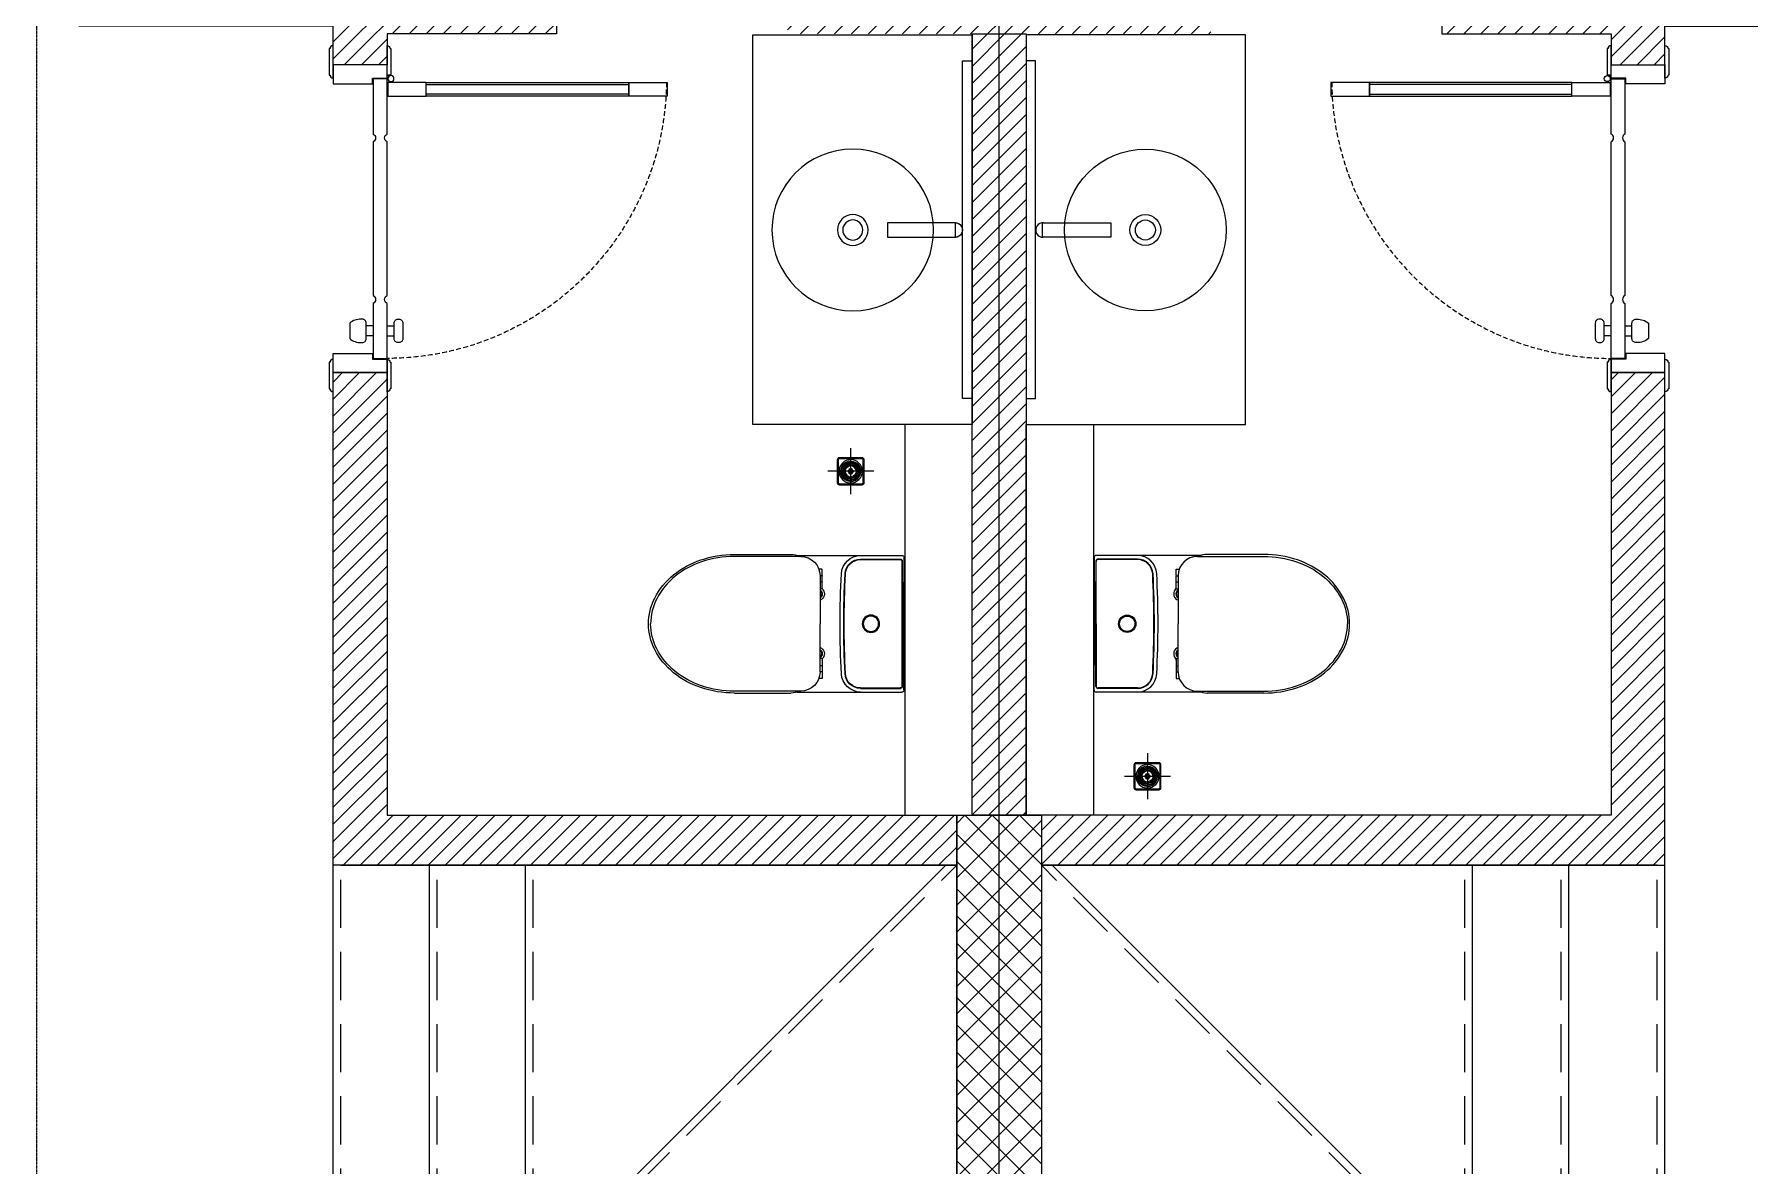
# Model space of a CAD drawing. Header units: millimetres. Extents: x 0 to 71617, y -15450 to 30894.
# Drawn here: x 42000 to 46457, y 24076 to 27016 of the extents above; entities that cross this region are included whole.
import ezdxf

# ---------------------------------------------------------------- set-up
doc = ezdxf.new("R2010")
doc.units = ezdxf.units.MM
for name, pattern in [('CENTER2', [1.125, 0.75, -0.125, 0.125, -0.125]), ('DASHED2', [0.375, 0.25, -0.125]), ('HIDDEN', [0.375, 0.25, -0.125]), ('HIDDEN2', [0.1875, 0.125, -0.0625])]:
    doc.linetypes.add(name, pattern=pattern)
for name, color, linetype, lineweight in [('axis', 40, 'CENTER2', 5), ('DIM2', 4, 'Continuous', 5), ('DOOR', 4, 'Continuous', 5), ('Floor Hatch', 149, 'Continuous', 5), ('Furniture', 36, 'Continuous', 5), ('Hatch', 8, 'Continuous', 5), ('LINE-DETAIL-SAKURA', 2, 'Continuous', 30), ('Sanitary', 141, 'Continuous', 5), ('Stairs', 7, 'Continuous', 15), ('Wall Brick', 5, 'Continuous', 15)]:
    doc.layers.add(name, color=color, linetype=linetype, lineweight=lineweight)
doc.layers.add('FLOORTILE', color=20, linetype='Continuous')
doc.layers.add('STAIR-097', color=97, linetype='Continuous')
pattern_1 = [(45, (-2110, -10510), (-22.097087, 22.097087), [])]

# ---------------------------------------------------------------- blocks, each defined once
blk = doc.blocks.new('A$C69C17493')
at = {"layer": 'Stairs', "ltscale": 0.001}
for points in [[(1.6, 0), (0, 0), (0, -2.35)], [(1.1283, -1.1), (0.0283, 0)], [(1.12, -1.1), (1.12, 0)], [(1.37, -1.1), (1.37, 0)], [(1.62, -1.1), (1.62, 0)], [(1.1, -1.08), (0, -1.08)], [(1.1, -2.1), (1.1, -1.1), (1.6, -1.1)], [(1.1, -1.33), (0, -1.33)], [(1.1, -1.58), (0, -1.58)], [(1.1, -1.83), (0, -1.83)], [(1.1, -2.08), (0, -2.08)]]:
    blk.add_lwpolyline(points, dxfattribs=at)
at = {"layer": 'Stairs', "linetype": 'HIDDEN2'}
for points in [[(1.1, -1.1), (0, 0)], [(1.1, -1.1), (1.1, 0)], [(1.35, -1.1), (1.35, 0)], [(1.6, -1.1), (1.6, 0)], [(1.1, -1.1), (0, -1.1)], [(1.1, -1.35), (0, -1.35)], [(1.1, -1.6), (0, -1.6)], [(1.1, -1.85), (0, -1.85)], [(1.1, -2.1), (0, -2.1)]]:
    blk.add_lwpolyline(points, dxfattribs=at)
at = {"layer": 'Stairs'}
for points in [[(1.6, 0), (1.62, 0)], [(1.6, -1.1), (1.62, -1.1)], [(1.1, -2.1), (0, -2.35)], [(1.1, -2.24), (0, -2.49)]]:
    blk.add_lwpolyline(points, dxfattribs=at)
at = {"layer": 'Stairs', "linetype": 'HIDDEN'}
for points in [[(2.35, -3.1), (1.1, -3.1), (1.1, -2.24)], [(1.1, -2.35), (0.616, -2.35)], [(0, -2.49), (0, -4.1), (2.35, -4.1)], [(1.1, -2.58), (0, -2.58)], [(1.1, -2.6), (0, -2.6)], [(1.1, -2.83), (0, -2.83)], [(1.1, -2.85), (0, -2.85)], [(1.1, -3.0731), (0, -4.0631)], [(1.1, -3.08), (0, -3.08)], [(1.1, -3.1), (0, -3.1)], [(1.1, -3.1), (0, -4.1)], [(1.08, -3.1), (1.08, -4.1)], [(1.1, -3.1), (1.1, -4.1)], [(1.33, -3.1), (1.33, -4.1)], [(1.35, -3.1), (1.35, -4.1)], [(1.58, -3.1), (1.58, -4.1)], [(1.6, -3.1), (1.6, -4.1)], [(1.83, -3.1), (1.83, -4.1)], [(1.85, -3.1), (1.85, -4.1)], [(2.08, -3.1), (2.08, -4.1)], [(2.1, -3.1), (2.1, -4.1)], [(2.33, -3.1), (2.33, -4.1)], [(2.35, -3.1), (2.35, -4.1)]]:
    blk.add_lwpolyline(points, dxfattribs=at)
at = {"layer": 'Stairs', "linetype": 'HIDDEN', "ltscale": 1000}
blk.add_lwpolyline([(1.1, -2.33), (0.704, -2.33)], dxfattribs=at)
blk = doc.blocks.new('GRIDLINE-GF')
at = {"layer": 'axis'}
for p, q in [((18800, -6362.2, -0.1), (18800, 12546.8, 0.1)), ((21300, -6362.2, -0.1), (21300, 12546.8))]:
    blk.add_line(p, q, dxfattribs=at)
blk = doc.blocks.new('WD1')
at = {"layer": 'DOOR', "lineweight": -2, "ltscale": 50}
for points in [[(35, 140), (-50, 140, -0.414201), (-42, 148), (-42, 150), (27, 150), (27, 148, -0.414176)], [(850, 140), (765, 140, -0.414201), (773, 148), (773, 150), (842, 150), (842, 148, -0.414176)], [(671.3, 97.1), (711.7, 97.1, -0.185244), (721.7, 67.1), (721.7, 64.2, -0.414214), (711.7, 54.2), (671.3, 54.2, -0.414214), (661.3, 64.2), (661.3, 67.1, -0.185244)], [(671.3, 97.1), (711.7, 97.1, -0.185244), (721.7, 67.1), (721.7, 64.2, -0.414214), (711.7, 54.2), (671.3, 54.2, -0.414214), (661.3, 64.2), (661.3, 67.1, -0.185244)], [(27, 0), (-50, 0, 0.414201), (-42, -8), (-42, -10), (27, -10)], [(34.7, -2.1, 0.066611), (35, 0), (27, 0), (27, 0), (27, 0), (27, -8, 0.040249), (28.3, -7.9, -0.293982)], [(37, 36), (86, 36), (180, 36, 0.633815), (200, 36), (600, 36, 0.633815), (620, 36), (763, 36), (763, 0), (758, 0), (620, 0, 0.633815), (600, 0), (200, 0, 0.633815), (180, 0), (37, 0)], [(850, 0), (765, 0, 0.414201), (773, -8), (773, -10), (842, -10), (842, -8, 0.414176)], [(671.3, -41.1), (711.7, -41.1, 0.414214), (721.7, -31.1), (721.7, -28.2, 0.414214), (711.7, -18.2), (671.3, -18.2, 0.414214), (661.3, -28.2), (661.3, -31.1, 0.414214)], [(671.3, -41.1), (711.7, -41.1, 0.414214), (721.7, -31.1), (721.7, -28.2, 0.414214), (711.7, -18.2), (671.3, -18.2, 0.414214), (661.3, -28.2), (661.3, -31.1, 0.414214)]]:
    blk.add_lwpolyline(points, format="xyb", close=True, dxfattribs=at)
for points in [[(35, 0), (0, 0), (0, 140), (50, 140), (50, 38), (35, 38), (35, 0)], [(765, 0), (800, 0), (800, 140), (750, 140), (750, 38), (765, 38), (765, 0)], [(678.8, 36), (678.8, 54.2)], [(678.8, 36), (678.8, 54.2)], [(704.2, 36), (704.2, 54.2)], [(678.8, 0), (678.8, -18.2)], [(704.2, 0), (704.2, -18.2)], [(704.2, 0), (704.2, -18.2)]]:
    blk.add_lwpolyline(points, dxfattribs=at)
for points in [[(82, -102), (46, -102), (46, -2), (82, -2)], [(82, -628), (82, -102), (46, -102), (46, -628)], [(76.8, -628), (76.8, -102), (51.2, -102), (51.2, -628)], [(82, -628), (46, -628), (46, -728), (82, -728)]]:
    blk.add_lwpolyline(points, close=True, dxfattribs=at)
blk.add_circle((36, -10), 8, dxfattribs=at)
at = {"layer": 'DOOR', "linetype": 'DASHED2', "lineweight": -2, "ltscale": 50}
blk.add_arc((37, 0), 726, 270.7103, 0, dxfattribs=at)
blk = doc.blocks.new('blk-C17027-TOP')
at = {"layer": 'Sanitary'}
for p, q in [((-0.1724, 0), (0, 0)), ((0.1724, 0), (0, 0)), ((-0.1774, -0.1127), (-0.1774, -0.005)), ((-0.1679, -0.1127), (-0.1679, -0.0095)), ((-0.1668, -0.1127), (-0.1668, -0.01)), ((-0.1629, -0.0045), (0, -0.0045)), ((0, -0.005), (-0.1618, -0.005)), ((-0.105, -0.0014), (-0.11, -0.005)), ((0, -0.0014), (-0.105, -0.0014)), ((-0.105, -0.0014), (-0.1014, -0.005)), ((0, -0.0014), (0.105, -0.0014)), ((0.1629, -0.0045), (0, -0.0045)), ((0, -0.005), (0.1618, -0.005)), ((0.105, -0.0014), (0.1014, -0.005)), ((0.105, -0.0014), (0.11, -0.005)), ((0.1668, -0.1127), (0.1668, -0.01)), ((0.1679, -0.1127), (0.1679, -0.0095)), ((0.1774, -0.1127), (0.1774, -0.005)), ((-0.1774, -0.278), (-0.1774, -0.1056)), ((0.1774, -0.278), (0.1774, -0.1056)), ((-0.142, -0.2132), (-0.142, -0.2211)), ((-0.125, -0.2127), (-0.1415, -0.2127)), ((-0.125, -0.2182), (0, -0.2182)), ((-0.1245, -0.2132), (-0.1245, -0.2182)), ((-0.107, -0.2127), (-0.124, -0.2127)), ((-0.1093, -0.2137), (-0.1093, -0.2182)), ((-0.0915, -0.2127), (-0.1083, -0.2127)), ((-0.0905, -0.2137), (-0.0905, -0.2182)), ((0.125, -0.2182), (0, -0.2182)), ((0.0905, -0.2137), (0.0905, -0.2182)), ((0.0915, -0.2127), (0.1083, -0.2127)), ((0.107, -0.2127), (0.124, -0.2127)), ((0.1093, -0.2137), (0.1093, -0.2182)), ((0.1245, -0.2132), (0.1245, -0.2182)), ((0.125, -0.2127), (0.1415, -0.2127)), ((0.142, -0.2132), (0.142, -0.2211)), ((-0.18, -0.4407), (-0.18, -0.2937)), ((-0.175, -0.2682), (-0.175, -0.4407)), ((0.175, -0.2682), (0.175, -0.4407)), ((0.18, -0.4407), (0.18, -0.2937))]:
    blk.add_line(p, q, dxfattribs=at)
for points in [[(-0.18, -0.4407, 0.08084), (-0.1658, -0.5281, 0.089347), (-0.1273, -0.5984, 0.104774), (-0.0668, -0.6476, 0.119089), (0, -0.6637, 0.119089)], [(-0.175, -0.4407, 0.08062), (-0.1612, -0.5259, 0.089209), (-0.1237, -0.5945, 0.104834), (-0.065, -0.6424, 0.11939), (0, -0.6582, 0.11939)], [(0, -0.6637, 0.119089), (0.0668, -0.6476, 0.104774), (0.1273, -0.5984, 0.089347), (0.1658, -0.5281, 0.08084), (0.18, -0.4407, 0.08084)], [(0.175, -0.4407, -0.08062), (0.1612, -0.5259, -0.089209), (0.1237, -0.5945, -0.104834), (0.065, -0.6424, -0.11939), (0, -0.6582, -0.11939)]]:
    blk.add_lwpolyline(points, format="xyb", dxfattribs=at)
for radius in [0.0225, 0.02]:
    blk.add_circle((0, -0.0859), radius, dxfattribs=at)
for centre, radius, start, end in [((-0.1724, -0.005), 0.005, 90, 180), ((0.1724, -0.005), 0.005, 0, 90), ((-0.1629, -0.0095), 0.005, 90, 180), ((-0.1618, -0.01), 0.005, 90, 180), ((0.1618, -0.01), 0.005, 0, 90), ((0.1629, -0.0095), 0.005, 0, 90), ((-0.1274, -0.1127), 0.05, 180, 267.0181), ((-0.1274, -0.1127), 0.0405, 180, 267.0181), ((-0.1274, -0.1127), 0.0394, 180, 267.0181), ((0.1274, -0.1127), 0.0394, 272.9819, 0), ((0.1274, -0.1127), 0.0405, 272.9819, 0), ((0.1274, -0.1127), 0.05, 272.9819, 0), ((0, 2.334), 2.5, 267.0181, 270), ((0, 2.334), 2.4905, 267.0181, 270), ((0, 2.334), 2.4894, 267.0181, 270), ((0, 2.334), 2.4894, 270, 272.9819), ((0, 2.334), 2.4905, 270, 272.9819), ((0, 2.334), 2.5, 270, 272.9819), ((-0.125, -0.2682), 0.05, 90, 180), ((-0.1415, -0.2132), 0.0005, 89.9996, 180), ((-0.125, -0.2132), 0.0005, 0, 89.9996), ((-0.124, -0.2132), 0.0005, 90.0019, 180), ((-0.1083, -0.2137), 0.001, 90, 180), ((-0.0945, -0.2027), 0.01, 270, 308.9424), ((-0.0915, -0.2137), 0.001, 0, 90), ((-0.0775, -0.2237), 0.017, 19.0945, 128.9424), ((-0.0775, -0.2237), 0.0113, 29.4812, 150.5188), ((-0.0775, -0.2237), 0.01, 33.7876, 146.2124), ((0.0775, -0.2237), 0.017, 51.0576, 160.9055), ((0.0775, -0.2237), 0.0113, 29.4812, 150.5188), ((0.0775, -0.2237), 0.01, 33.7876, 146.2124), ((0.0945, -0.2027), 0.01, 231.0576, 270), ((0.0915, -0.2137), 0.001, 90, 180), ((0.1083, -0.2137), 0.001, 0, 90), ((0.124, -0.2132), 0.0005, 0, 89.9981), ((0.125, -0.2132), 0.0005, 90.0004, 180), ((0.125, -0.2682), 0.05, 0, 90), ((0.1415, -0.2132), 0.0005, 0, 90.0004), ((-0.13, -0.2937), 0.05, 154.1581, 180), ((0.13, -0.2937), 0.05, 0, 26.1649)]:
    blk.add_arc(centre, radius, start, end, dxfattribs=at)
blk = doc.blocks.new('420x420x147')
at = {"layer": 'Sanitary'}
blk.add_lwpolyline([(34931.6, 70486.9), (35108.7, 70486.9), (35108.7, 70449), (34931.6, 70449)], close=True, dxfattribs=at)
for radius in [210, 40, 26]:
    blk.add_circle((35198.5, 70468), radius, dxfattribs=at)
blk.add_arc((34932.7, 70468), 19, 86.6445, 270, dxfattribs=at)
blk = doc.blocks.new('FLOOR DRAIN CT640A')
at = {"layer": 'Sanitary', "ltscale": 20}
for p, q in [((0, -75), (0, 75)), ((-75, 0), (75, 0))]:
    blk.add_line(p, q, dxfattribs=at)
at = {"layer": 'Sanitary'}
for points in [[(37.2, -44), (-37.2, -44, -0.407669), (-44, -37.2), (-44, 37.2, -0.407669), (-37.2, 44), (37.2, 44, -0.407669), (44, 37.2), (44, -37.2, -0.407669)], [(37.1, -41), (-37.1, -41, -0.405526), (-41, -37.1), (-41, 37.1, -0.405526), (-37.1, 41), (37.1, 41, -0.405526), (41, 37.1), (41, -37.1, -0.405526)], [(-2.5, 32.9, 0.370483), (-32.9, 2.5, 0.621156), (-29.9, 2.5, -0.36617), (-2.5, 29.9, 0.587684)], [(2.5, 32.9, -0.370483), (32.9, 2.5, -0.621156), (29.9, 2.5, 0.36617), (2.5, 29.9, -0.587684)], [(-2.5, -32.9, -0.370483), (-32.9, -2.5, -0.621156), (-29.9, -2.5, 0.36617), (-2.5, -29.9, -0.587684)], [(2.5, -32.9, 0.370483), (32.9, -2.5, 0.621156), (29.9, -2.5, -0.36617), (2.5, -29.9, 0.587684)]]:
    blk.add_lwpolyline(points, format="xyb", close=True, dxfattribs=at)
for points in [[(-2.5, 26.9, 0.360911), (-26.9, 2.5, 0.596037), (-23.9, 2.5, -0.354355), (-2.5, 23.9, 0.587684), (-2.5, 26.9)], [(-2.5, 20.9, 0.345954), (-20.9, 2.5, 0.593037), (-17.8, 2.5, -0.334797), (-2.5, 17.8, 0.587684), (-2.5, 20.8)], [(2.5, 26.9, -0.360911), (26.9, 2.5, -0.596037), (23.9, 2.5, 0.354355), (2.5, 23.9, -0.587684), (2.5, 26.9)], [(2.5, 20.9, -0.345954), (20.9, 2.5, -0.593037), (17.8, 2.5, 0.334797), (2.5, 17.8, -0.587684), (2.5, 20.8)], [(-2.5, -26.9, -0.360911), (-26.9, -2.5, -0.596037), (-23.9, -2.5, 0.354355), (-2.5, -23.9, -0.587684), (-2.5, -26.9)], [(-2.5, -20.9, -0.345954), (-20.9, -2.5, -0.593037), (-17.8, -2.5, 0.334797), (-2.5, -17.8, -0.587684), (-2.5, -20.8)], [(2.5, -26.9, 0.360911), (26.9, -2.5, 0.596037), (23.9, -2.5, -0.354355), (2.5, -23.9, 0.587684), (2.5, -26.9)], [(2.5, -20.9, 0.345954), (20.9, -2.5, 0.593037), (17.8, -2.5, -0.334797), (2.5, -17.8, 0.587684), (2.5, -20.8)]]:
    blk.add_lwpolyline(points, format="xyb", dxfattribs=at)
for centre, radius in [((0, 0), 38), ((-6.9, 0), 2.5), ((-3.4, 5.5), 2.5), ((3.4, 5.5), 2.5), ((6.9, 0), 2.5), ((-3.4, -5.5), 2.5), ((3.4, -5.5), 2.5)]:
    blk.add_circle(centre, radius, dxfattribs=at)
for centre, start, end in [((-38, 0), 271.8851, 88.1149), ((38, 0), 91.8851, 268.1149)]:
    blk.add_arc(centre, 2.5, start, end, dxfattribs=at)
blk = doc.blocks.new('2D WALL G.F')
at = {"layer": 'Hatch'}
h = blk.add_hatch(dxfattribs=at)
h.set_pattern_fill('LINE', color=256, scale=250, angle=45, style=0)
h.set_pattern_definition(pattern_1)
h.paths.add_polyline_path([(16440, 110), (16440, 300), (16060, 300), (16060, 410), (16550, 410), (16550, 110)])
h.paths.add_polyline_path([(17790, 3390), (16110, 3390), (16110, 3510), (17790, 3510)])
h.paths.add_polyline_path([(21390, 3510), (21290, 3510), (21290, 3390), (21390, 3390)])
h.paths.add_polyline_path([(22850, 3370), (22410, 3370), (22410, 3290), (22270, 3290), (22270, 3390), (21610, 3390), (21610, 3510), (22850, 3510)])
h.paths.add_polyline_path([(23930, 3370), (23450, 3370), (23450, 3510), (24000, 3510), (24000, 3370)])
h.paths.add_polyline_path([(23890, 1210), (22270, 1210), (22270, 2490), (22410, 2490), (22410, 1340), (23890, 1340)])
h.paths.add_polyline_path([(22790, -3490), (22790, -3390), (22670, -3390), (22670, -3490)])
h.paths.add_polyline_path([(22789.8, -2590), (22790, 110), (22270, 110), (22270, -10), (22670, -10), (22670, -2590)])
h.paths.add_polyline_path([(18810, -110), (18690, -110), (18690, -2890), (18810, -2890)])
h = blk.add_hatch(dxfattribs=at)
h.set_pattern_fill('LINE', color=256, scale=250, angle=45, style=0)
h.set_pattern_definition(pattern_1)
h.paths.add_polyline_path([(25150, 3370), (25590, 3370), (25590, 3290), (25730, 3290), (25730, 3390), (26390, 3390), (26390, 3510), (25150, 3510)])
h.paths.add_polyline_path([(24070, 3370), (24550, 3370), (24550, 3510), (24000, 3510), (24000, 3370)])
h.paths.add_polyline_path([(24110, 1210), (25730, 1210), (25730, 2490), (25590, 2490), (25590, 1340), (24110, 1340)])
h.paths.add_polyline_path([(25210.2, -2590), (25210, 110), (25730, 110), (25730, -10), (25330, -10), (25330, -2590)])
h.paths.add_polyline_path([(25210, -3490), (25210, -3390), (25330, -3390), (25330, -3490)])
h.paths.add_polyline_path([(29190, -110), (29310, -110), (29310, -2890), (29190, -2890)])
h.paths.add_polyline_path([(31560, 110), (31560, 300), (31940, 300), (31940, 410), (31450, 410), (31450, 110)])
h.paths.add_polyline_path([(32060, 3390), (31940, 3390), (31940, 110), (32060, 110)])
h.paths.add_polyline_path([(30210, 3390), (31890, 3390), (31890, 3510), (30210, 3510)])
h.paths.add_polyline_path([(26610, 3510), (26710, 3510), (26710, 3390), (26610, 3390)])
h = blk.add_hatch(dxfattribs=at)
h.set_pattern_fill('LINE', color=256, scale=250, angle=45, style=0)
h.set_pattern_definition(pattern_1)
h.paths.add_polyline_path([(23930, 3370), (24070, 3370), (24070, 1340), (23930, 1340)])
h.paths.add_polyline_path([(23940, -3490), (24060, -3490), (24060, -3110), (23940, -3110)])
h = blk.add_hatch(dxfattribs=at)
h.set_pattern_fill('NET', color=256, scale=400, angle=135, style=0)
h.set_pattern_definition([(135, (-2110, -10510), (-35.35534, -35.35534), []), (225, (-2110, -10510), (35.35534, -35.35534), [])])
h.paths.add_polyline_path([(23890, -2890), (24110, -2890), (24110, -160), (23890, -160)])
h.paths.add_polyline_path([(23890, 1340), (24110, 1340), (24110, 160), (23890, 160)])
at = {"layer": 'Furniture', "ltscale": 100}
for points in [[(23930, 2355), (23360, 2355), (23360, 3368), (23930, 3368)], [(24070, 2355), (24640, 2355), (24640, 3368), (24070, 3368)], [(23905, 2422.5), (23905, 3300.5), (23930, 3300.5), (23930, 2422.5)], [(24095, 2422.5), (24095, 3300.5), (24070, 3300.5), (24070, 2422.5)], [(23930, 2355), (23755, 2355), (23755, 1340), (23930, 1340)], [(24070, 2355), (24245, 2355), (24245, 1340), (24070, 1340)]]:
    blk.add_lwpolyline(points, close=True, dxfattribs=at)
at = {"layer": 'Hatch', "color": 3, "linetype": 'HIDDEN', "elevation": 7.9}
for points in [[(16000, -10500), (24000, -10500), (24000, 5500), (16000, 5500)], [(32000, -10500), (24000, -10500), (24000, 5500), (32000, 5500)]]:
    blk.add_lwpolyline(points, close=True, dxfattribs=at)
at = {"layer": 'Wall Brick'}
for points in [[(22850, 3370), (22410, 3370), (22410, 3290), (22270, 3290), (22270, 3390), (21610, 3390), (21610, 3510), (22850, 3510)], [(25150, 3370), (25590, 3370), (25590, 3290), (25730, 3290), (25730, 3390), (26390, 3390), (26390, 3510), (25150, 3510)], [(23930, 3370), (24070, 3370), (24070, 1340), (23930, 1340)], [(23890, 1210), (22270, 1210), (22270, 2490), (22410, 2490), (22410, 1340), (23890, 1340)], [(24110, 1210), (25730, 1210), (25730, 2490), (25590, 2490), (25590, 1340), (24110, 1340)], [(23890, 1340), (24110, 1340), (24110, 160), (23890, 160)]]:
    blk.add_lwpolyline(points, close=True, dxfattribs=at)
at = {"layer": 'DOOR', "xscale": -1, "rotation": 90}
blk.add_blockref('WD1', (22410, 3290), dxfattribs=at)
at = {"layer": 'DOOR', "rotation": 270}
blk.add_blockref('WD1', (25590, 3290), dxfattribs=at)
blk.add_blockref('WD1', (25590, 3290), dxfattribs=at)
at = {"layer": 'Floor Hatch', "ltscale": 100, "xscale": -1}
blk.add_blockref('420x420x147', (58818.5, -67607.4), dxfattribs=at)
at = {"layer": 'Floor Hatch', "ltscale": 100}
blk.add_blockref('420x420x147', (-10818.5, -67607.4), dxfattribs=at)
at = {"layer": 'Floor Hatch', "ltscale": 100, "yscale": 1000, "zscale": 1000}
for p, xscale, rotation in [((23753, 1837.5), -1000, 270), ((24247, 1837.5), 1000, 90)]:
    blk.add_blockref('blk-C17027-TOP', p, dxfattribs=dict(at, xscale=xscale, rotation=rotation))
at = {"layer": 'FLOORTILE', "color": 42, "xscale": -0.7969783420740976, "yscale": 0.7969783420740976, "zscale": 0.7969783420740976}
blk.add_blockref('FLOOR DRAIN CT640A', (23614.5, 2233.7), dxfattribs=at)
at = {"layer": 'FLOORTILE', "color": 42, "xscale": -0.7969783420740976, "yscale": 0.7969783420740976, "zscale": 0.7969783420740976, "rotation": 180}
blk.add_blockref('FLOOR DRAIN CT640A', (24385.5, 1441.3), dxfattribs=at)
blk = doc.blocks.new('FENCE1')
at = {"layer": 'Hatch', "color": 3}
for points in [[(18000, -100), (26000, -100), (26000, 15900), (18000, 15900)], [(34000, -100), (26000, -100), (26000, 15900), (34000, 15900)]]:
    blk.add_lwpolyline(points, close=True, dxfattribs=at)

msp = doc.modelspace()

# ---------------------------------------------------------------- block references
at = {"layer": 'DIM2'}
msp.add_blockref('GRIDLINE-GF', (23206.5, 17146.7, 0), dxfattribs=at)
at = {"layer": 'LINE-DETAIL-SAKURA'}
msp.add_blockref('FENCE1', (18506.5, 13247.1, 15.9), dxfattribs=at)
at = {"layer": 'STAIR-097', "yscale": 1000, "zscale": 1000}
for p, xscale in [((44396.5, 24856.7, 0), -1000), ((44616.5, 24856.7, 0), 1000)]:
    msp.add_blockref('A$C69C17493', p, dxfattribs=dict(at, xscale=xscale))
at = {"layer": 'Wall Brick', "color": 1}
msp.add_blockref('2D WALL G.F', (20506.5, 23646.7, 0), dxfattribs=at)

doc.saveas('drawing.dxf')
